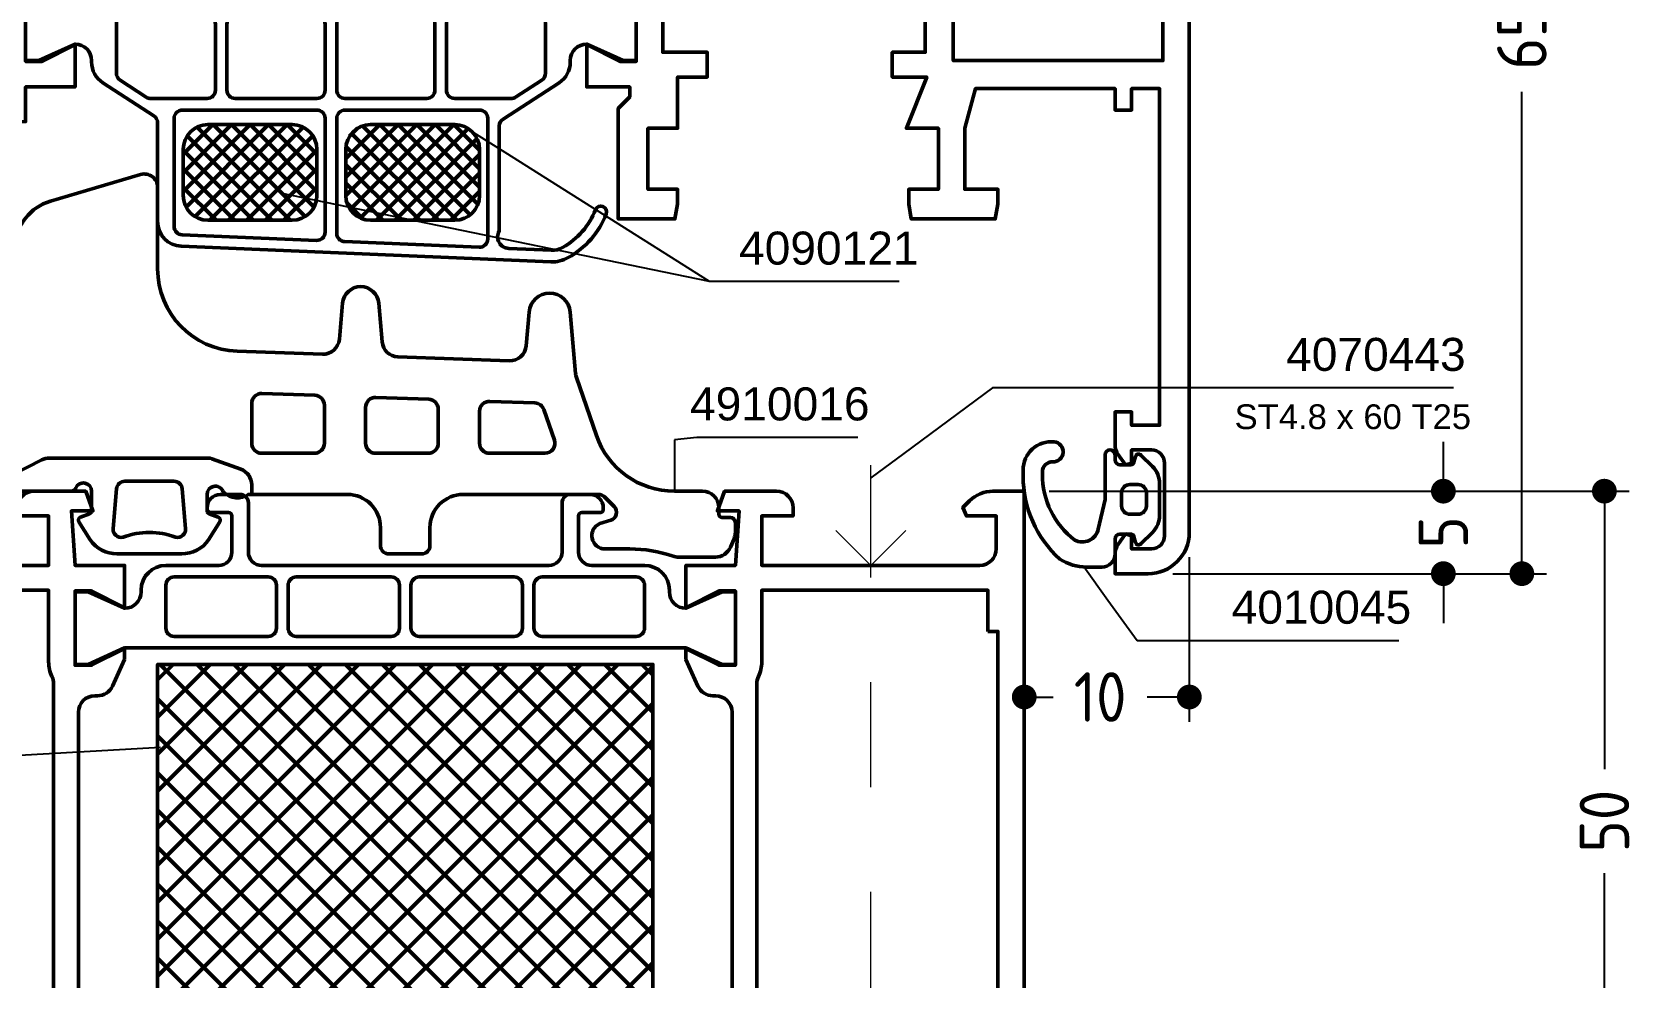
# Model space of a CAD drawing. Header units: millimetres. Extents: x 26 to 187, y 37 to 247.
# Drawn here: x 81.7 to 178.9, y 109.4 to 166.7 of the extents above; entities that cross this region are included whole.
import ezdxf

# ---------------------------------------------------------------- set-up
doc = ezdxf.new("R2010")
doc.units = ezdxf.units.MM
doc.linetypes.add('CENTER', pattern=[50.800000000000004, 31.75, -6.35, 6.35, -6.35])
for name, color, linetype, lineweight in [('AM_5', 3, 'Continuous', 25), ('AM_C', 50, 'Continuous', 50), ('AM_S', 80, 'Continuous', 50), ('Cent3', 70, 'CENTER', 18)]:
    doc.layers.add(name, color=color, linetype=linetype, lineweight=lineweight)
doc.styles.add('HBS_DIMTEXTSTYLE', font='isocp.shx')
doc.styles.add('SWISSL', font='swissl.ttf')
doc.dimstyles.new('Konstruktionsschnitt 1-1$0', dxfattribs={"dimtxt": 3, "dimasz": 1.5, "dimexe": 1.5, "dimexo": 1.5, "dimgap": 1.5, "dimtad": 0, "dimdsep": 46, "dimtxsty": 'HBS_DIMTEXTSTYLE', "dimblk": 'PUNKT', "dimcen": 0, "dimclrd": 3, "dimclre": 3, "dimclrt": 2, "dimadec": 1, "dimazin": 2, "dimtfac": 0.7, "dimtofl": 0, "dimtmove": 0, "dimatfit": 3, "dimfxl": 0, "dimtolj": 1, "dimtzin": 0, "dimarcsym": 0})

# ---------------------------------------------------------------- blocks, each defined once
blk = doc.blocks.new('PUNKT')
at = {"color": 0, "linetype": 'Continuous'}
blk.add_line((-0.5, 0), (-1, 0), dxfattribs=at)
at = {"color": 0, "linetype": 'Continuous', "const_width": 0.5}
blk.add_lwpolyline([(-0.25, 0, 1), (0.25, 0, 1)], format="xyb", close=True, dxfattribs=at)
blk = doc.blocks.new('*D34')
at = {"layer": 'AM_5', "color": 3, "lineweight": -2, "transparency": 16777216}
for p, q in [((152.454406280439, 198.863306918075), (173.3992950561847, 198.863306918075)), ((171.8992950561847, 197.363306918075), (171.8992950561847, 169.6652033368731)), ((171.8992950561847, 135.3633081279042), (171.8992950561847, 163.061411709106)), ((150.754406280439, 133.8633081279042), (173.3992950561847, 133.8633081279042))]:
    blk.add_line(p, q, dxfattribs=at)
at = {"layer": 'AM_5', "color": 3, "lineweight": -2, "transparency": 16777216, "xscale": 1.5, "yscale": 1.5, "zscale": 1.5}
for p, rotation in [((171.8992950561847, 198.863306918075), 90), ((171.8992950561847, 133.8633081279042), 270)]:
    blk.add_blockref('PUNKT', p, dxfattribs=dict(at, rotation=rotation))
at = {"layer": 'AM_5', "color": 2, "transparency": 16777216, "insert": (171.8992950561847, 166.3633075229896), "char_height": 3, "attachment_point": 5, "rotation": 90, "style": 'HBS_DIMTEXTSTYLE'}
blk.add_mtext('\\A1;65', dxfattribs=at)
blk = doc.blocks.new('*D35')
at = {"layer": 'AM_5', "color": 3, "lineweight": -2, "transparency": 16777216}
for p, q in [((167.1426038637933, 140.363306918075), (167.1426038637933, 141.863306918075)), ((143.254406280439, 138.863306918075), (168.6426038637933, 138.863306918075)), ((150.754406280439, 133.8633081279042), (168.6426038637933, 133.8633081279042)), ((167.1426038637933, 132.3633081279042), (167.1426038637933, 130.8633081279042))]:
    blk.add_line(p, q, dxfattribs=at)
at = {"layer": 'AM_5', "color": 3, "lineweight": -2, "transparency": 16777216, "xscale": 1.5, "yscale": 1.5, "zscale": 1.5}
for p, rotation in [((167.1426038637933, 138.863306918075), 270), ((167.1426038637933, 133.8633081279042), 90)]:
    blk.add_blockref('PUNKT', p, dxfattribs=dict(at, rotation=rotation))
at = {"layer": 'AM_5', "color": 2, "transparency": 16777216, "insert": (167.1426038637932, 136.3633075229896), "char_height": 3, "attachment_point": 5, "rotation": 90, "style": 'HBS_DIMTEXTSTYLE'}
blk.add_mtext('\\A1;5', dxfattribs=at)
blk = doc.blocks.new('*D36')
at = {"layer": 'AM_5', "color": 3, "lineweight": -2, "transparency": 16777216}
for p, q in [((141.754406280439, 137.363306918075), (141.754406280439, 124.8878726263552)), ((151.754406280439, 134.8633081279042), (151.754406280439, 124.8878726263552)), ((143.254406280439, 126.3878726263552), (143.5018161809974, 126.3878726263552)), ((150.254406280439, 126.3878726263552), (149.2041783857218, 126.3878726263552))]:
    blk.add_line(p, q, dxfattribs=at)
at = {"layer": 'AM_5', "color": 3, "lineweight": -2, "transparency": 16777216, "xscale": 1.5, "yscale": 1.5, "zscale": 1.5, "rotation": 180}
blk.add_blockref('PUNKT', (141.754406280439, 126.3878726263552), dxfattribs=at)
at = {"layer": 'AM_5', "color": 3, "lineweight": -2, "transparency": 16777216, "xscale": 1.5, "yscale": 1.5, "zscale": 1.5}
blk.add_blockref('PUNKT', (151.754406280439, 126.3878726263552), dxfattribs=at)
at = {"layer": 'AM_5', "color": 2, "transparency": 16777216, "insert": (146.3529972833596, 126.3878726263552), "char_height": 3, "attachment_point": 5, "style": 'HBS_DIMTEXTSTYLE'}
blk.add_mtext('\\A1;10', dxfattribs=at)
blk = doc.blocks.new('*D24')
at = {"layer": 'AM_5', "color": 3, "lineweight": -2, "transparency": 16777216}
for p, q in [((143.254406280439, 138.863306918075), (178.3992950561847, 138.863306918075)), ((176.8992950561847, 137.363306918075), (176.8992950561847, 122.0144880204371)), ((176.8992950561847, 90.36508764360092), (176.8992950561847, 115.7121258157127)), ((143.256185796154, 88.86508764360093), (178.3992950561847, 88.86508764360092))]:
    blk.add_line(p, q, dxfattribs=at)
at = {"layer": 'AM_5', "color": 3, "lineweight": -2, "transparency": 16777216, "xscale": 1.5, "yscale": 1.5, "zscale": 1.5}
for p, rotation in [((176.8992950561847, 138.863306918075), 90), ((176.8992950561847, 88.86508764360092), 270)]:
    blk.add_blockref('PUNKT', p, dxfattribs=dict(at, rotation=rotation))
at = {"layer": 'AM_5', "color": 2, "transparency": 16777216, "insert": (176.8992950561847, 118.863306918075), "char_height": 3, "attachment_point": 5, "rotation": 90, "style": 'HBS_DIMTEXTSTYLE'}
blk.add_mtext('\\A1;50', dxfattribs=at)
blk = doc.blocks.new('*S405')
at = {"layer": 'AM_5', "color": 3}
for p, q in [((61.2191000187301, 121.7399598695111), (86.94220332619805, 123.2093574346397)), ((50.05261908021426, 121.7399598695111), (59.04220348430334, 121.7399598695111)), ((59.04220348430334, 121.7399598695111), (61.2191000187301, 121.7399598695111))]:
    blk.add_line(p, q, dxfattribs=at)
at = {"layer": 'AM_5', "color": 3, "linetype": 'Continuous'}
blk.add_line((86.94220332619805, 123.2093574346397), (89.43813439221418, 123.3519341287227), dxfattribs=at)
at = {"layer": 'AM_5', "color": 2, "insert": (60.18296531239349, 122.7399598695111), "char_height": 2, "attachment_point": 9, "style": 'SWISSL'}
blk.add_mtext('4090113', dxfattribs=at)
blk = doc.blocks.new('*S410')
at = {"layer": 'AM_5', "color": 3}
for p, q in [((121.9144208511373, 142.1232166242784), (120.5640221980726, 141.9784794186824)), ((120.5640221980726, 141.9784794186824), (120.5640221980655, 141.3633080669517)), ((131.6634253491923, 142.1232166242784), (121.9144208511373, 142.1232166242784))]:
    blk.add_line(p, q, dxfattribs=at)
at = {"layer": 'AM_5', "color": 3, "linetype": 'Continuous'}
blk.add_line((120.5640221980655, 141.3633080669517), (120.5640221980365, 138.8633080669517), dxfattribs=at)
at = {"layer": 'AM_5', "color": 2, "insert": (121.5072814252276, 143.1232166242784), "char_height": 2, "attachment_point": 7, "style": 'SWISSL'}
blk.add_mtext('4910016', dxfattribs=at)
blk = doc.blocks.new('*S411')
at = {"layer": 'AM_5', "color": 3, "linetype": 'Continuous'}
blk.add_line((110.3034202048474, 159.3851409643094), (108.1889802278666, 160.7189863765464), dxfattribs=at)
at = {"layer": 'AM_5', "color": 3}
for p, q in [((122.6972099824835, 151.5668061734896), (110.3034202048474, 159.3851409643094)), ((123.8456754265388, 151.5668061734896), (122.6972099824835, 151.5668061734896)), ((134.1769252953444, 151.5668061734896), (123.8456754265388, 151.5668061734896))]:
    blk.add_line(p, q, dxfattribs=at)
at = {"layer": 'AM_5', "color": 2, "insert": (124.476993184007, 152.5668061734896), "char_height": 2, "attachment_point": 7, "style": 'SWISSL'}
blk.add_mtext('4090121', dxfattribs=at)
blk = doc.blocks.new('*S413')
at = {"layer": 'AM_5', "color": 3, "linetype": 'Continuous'}
blk.add_line((146.8249886897532, 132.2465805766421), (145.3552769586092, 134.2689424204619), dxfattribs=at)
at = {"layer": 'AM_5', "color": 3}
for p, q in [((148.6020657156394, 129.8012760352653), (146.8249886897532, 132.2465805766421)), ((157.0482851826006, 129.8012760352653), (148.6020657156394, 129.8012760352653)), ((164.450637649092, 129.8012760352653), (157.0482851826006, 129.8012760352653))]:
    blk.add_line(p, q, dxfattribs=at)
at = {"layer": 'AM_5', "color": 2, "insert": (154.3202914169128, 130.8012760352653), "char_height": 2, "attachment_point": 7, "style": 'SWISSL'}
blk.add_mtext('4010045', dxfattribs=at)
blk = doc.blocks.new('*S414')
at = {"layer": 'AM_5', "color": 3}
for p, q in [((139.8240969964198, 145.1251212279133), (134.4636659373377, 141.1564771306761)), ((155.6176151913222, 145.1251212279133), (139.8240969964198, 145.1251212279133)), ((167.7479614235014, 145.1251212279133), (155.6176151913222, 145.1251212279133))]:
    blk.add_line(p, q, dxfattribs=at)
at = {"layer": 'AM_5', "color": 3, "linetype": 'Continuous'}
blk.add_line((134.4636659373377, 141.1564771306761), (132.454406280439, 139.6689033909378), dxfattribs=at)
at = {"layer": 'AM_5', "color": 2, "insert": (157.6176151913222, 146.1251212279133), "char_height": 2, "attachment_point": 7, "style": 'SWISSL'}
blk.add_mtext('4070443', dxfattribs=at)
blk = doc.blocks.new('ZAHL links')
at = {"layer": 'AM_5', "color": 2, "style": 'SWISSL'}
blk.add_attdef('XXX', (1.84597157883707, -2.499647748309663), '', height=1.5, dxfattribs=at)
blk = doc.blocks.new('WI1910146')
for points in [[(-57.49999995095884, 30.19999683845678), (-57.49999995095885, 29.54999921032937), (-59.49999995095885, 30.54999921032937), (-60.49999995095885, 30.54999921032937), (-60.49999995095885, 26.04999921032937), (-59.49999995095885, 26.04999921032937), (-57.49999995095885, 27.04999921032937), (-57.49999995095884, 24.50000021032935), (-60.49999995095933, 24.5000002102774), (-60.49999995095907, 22.40000021031871), (-61.49757813093789, 22.35084784731526), (-61.69999995095889, 24.40000021032875), (-68.64715231700407, 24.40000021032875), (-68.9384611437994, 22.74790575702935), (-69.52368121758983, 22.72235449679864), (-69.99999995095907, 24.50000021032936), (-69.99999995095907, 26.00000021032936), (-70.09999995095897, 26.37320529108622), (-70.0999999509572, 31.00000021032936), (-74.99999995095884, 31.00000021032936), (-74.99999995095953, 82.00000021032912), (-70.49999995095952, 82.00000021032912), (-70.49999995095952, 79.50000021032912), (-71.49999995095953, 79.50000021032912), (-71.49999995095952, 80.50000021032912), (-72.69999995095952, 80.50000021032912, 0.414213562373095), (-73.49999995095952, 79.70000021032912), (-73.49999995095953, 75.30000021032913, 0.414213562373095), (-72.69999995095952, 74.50000021032912), (-71.49999995095953, 74.50000021032912), (-71.49999995095953, 75.50000021032912), (-70.49999995095953, 75.50000021032912), (-70.49999995095953, 72.00000021032912), (-71.49999995095953, 72.00000021032912), (-71.49999995095953, 73.00000021032912), (-73.19999995095844, 73.00000021032912), (-73.19999995095844, 56.70000021032893, 0.4142135623730951), (-72.19999995095844, 55.70000021032893), (-71.49999995095953, 55.70000021032893), (-71.49999995095953, 56.80000021032884), (-70.49999995095953, 56.80000021032884), (-70.49999995095953, 55.50000021032911), (-57.49999995095954, 55.50000021032911), (-57.49999995095955, 52.9500012103291), (-59.49999995095955, 53.9500012103291), (-60.49999995095955, 53.9500012103291), (-60.49999995095955, 49.4500012103291), (-59.49999995095955, 49.4500012103291), (-57.49999995095955, 50.4500012103291), (-57.49999995095954, 49.80000021032912), (-58.23354674236334, 48.18619729056223, -0.3017418314852713), (-59.17195686369983, 47.60039353977618, 0.4224524972464039), (-60.20000050963412, 46.60078684015736), (-60.20000050963342, 33.39921020862782, 0.4224524972464163), (-59.17195686369898, 32.39960350900911, -0.301741831485311), (-58.23354674236238, 31.81379975822309), (-57.49999995095884, 30.19999683845678)], [(-23.5, 32.4, 0.4142135623730951), (-22.5, 33.4), (-22.5, 47.60000000000002), (-23.49999999999999, 49.8), (-23.49999999999999, 50.45000099999999), (-21.49999999999999, 49.45000099999999), (-20.49999999999999, 49.45000099999999), (-20.49999999999999, 53.95000099999999), (-21.49999999999999, 53.95000099999999), (-23.49999999999999, 52.95000099999999), (-23.49999999999999, 55.50000000000001), (-7.399999999999991, 55.50000000000001), (-7.399999999999991, 58.50000000000001), (-9.29999999999999, 58.50000000000001), (-9.29999999999999, 59.00000000000001, -0.414213562373095), (-8.29999999999999, 60.00000000000001), (-5, 60.00000000000001, -0.4142135623730953), (-4, 59.00000000000001), (-4, 58.50000000000001), (-5.899999999999977, 58.50000000000001), (-5.900000000000004, 55.5), (7.300000000000011, 55.50000000000001, 0.414213562373095), (8.300000000000011, 56.50000000000001), (8.299999999999997, 58.50000000000002), (6.5, 58.50000000000001), (6.28786796564404, 59.01213203435598), (6.689949493661231, 59.41421356237311, -0.1989123673796533), (8.104163056034281, 60.00000000000001), (10, 60.00000000000001), (9.999999999999993, -2.5, -0.414213562373095), (7.499999999999993, -5), (5.5, -5), (5.5, -3.81355337025412, -0.1531018137032125), (5.679029972103066, -3.242582080875302), (6.135444054720999, -2.586327923950797), (6.5, -2.699999999999996), (6.5, -3.5), (7.700000000000003, -3.5, 0.414213562373095), (8.5, -2.699999999999996), (8.5, 1.699999999999996, 0.414213562373095), (7.700000000000003, 2.5), (6.5, 2.500000000000007), (6.5, 1.699999999999996), (6.135444054721084, 1.586327923950684), (5.679029972103066, 2.242582080875302, -0.1531018137032125), (5.5, 2.81355337025412), (5.5, 4.800000000000004), (6.5, 4.800000000000004), (6.5, 4), (8.200000000000003, 3.999999999999993), (8.199999999999996, 24.40000000000001), (6.5, 24.4), (6.500000000000004, 23.1), (5.500000000000004, 23.1), (5.499999999999993, 24.4), (-2.956921938165308, 24.4), (-3.599999999999994, 22), (-3.600000000000001, 18.3), (-1.600000000000001, 18.3), (-1.600000000000001, 17.4), (-1.758694282637617, 16.5), (-6.841305717362387, 16.5), (-7, 17.4), (-7.000000000000007, 18.3), (-5.200000000000003, 18.3), (-5.199999999999999, 22), (-7.142857142857148, 22), (-5.904761904761907, 25.09999999999999), (-8, 25.09999999999999), (-8, 26.59999999999999), (-6, 26.59999999999999), (-6, 30.09999999999999), (-21.89999999999999, 30.09999999999999), (-21.9, 26.59999999999999), (-19.2, 26.59999999999999), (-19.2, 25.09999999999999), (-20.99999999999999, 25.1), (-21, 22), (-22.79999999999999, 22.00000000000001), (-22.8, 18.3), (-21, 18.30000000000001), (-21, 17.4), (-21.15869428263761, 16.5), (-24.6, 16.5), (-24.6, 23.2), (-23.9, 23.89999999999999), (-23.9, 24.5), (-26.5, 24.5), (-26.5, 27.04999857357836), (-24.5, 26.04999857357836), (-23.5, 26.04999857357836), (-23.5, 30.54999857357836), (-24.5, 30.54999857357836), (-26.5, 29.54999857357836), (-26.5, 30.2), (-25.76645320713583, 31.81380294430117, -0.2941076150573527), (-24.85608672967322, 32.39999999999999), (-23.5, 32.4)], [(-57.49999995095954, 52.9000012103291, 0.4142135623730976), (-56.49999995095954, 53.90000121032911), (-56.49999995095954, 54.00000121032907, -0.4142135623730978), (-54.99999995095954, 55.50000121032909), (-25.99999995095955, 55.50000121032909, -0.4142135623730951), (-24.49999995095955, 54.00000121032909), (-24.49999995095955, 53.9000012103291, 0.4142135623731013), (-23.49999995095953, 52.9000012103291), (-23.49999995095953, 52.94978526786751), (-21.49999995095953, 53.95000121032909), (-20.49999995095954, 53.9500012103291), (-20.49999995095954, 49.4500012103291), (-21.49999995095951, 49.45000121032909), (-23.49999995095953, 50.45021715279069), (-23.49999995095953, 50.5000012103291), (-57.49999995095956, 50.5000012103291), (-57.49999995095956, 50.45021715279069), (-59.49999995095957, 49.45000121032909), (-60.49999995095954, 49.4500012103291), (-60.49999995095954, 53.9500012103291), (-59.49999995095956, 53.95000121032909), (-57.49999995095956, 52.94978526786751), (-57.49999995095954, 52.9000012103291)], [(-62.10000027097062, 49.65000002637867), (-62.10000027097061, 53.90000021032875), (-73.39999995095917, 53.90000021032875), (-73.39999995095847, 32.60000021032882), (-69.99999995034311, 32.60000021032882, -0.4142135623730949), (-68.49999995095838, 31.10000021094408), (-68.49999995095838, 26.10000021032875), (-62.1000002709706, 26.1000002103292), (-62.10000027096991, 30.34999954905089, -0.1122810542623815), (-61.8983610871208, 31.23660109050979, 0.1122810542624325), (-61.80000050963341, 31.66908964731925), (-61.80000050963412, 48.33090992810994, 0.1122810542623853), (-61.89836108712146, 48.76339848491922, -0.1122810542623782), (-62.10000027097062, 49.65000002637867)], [(-20.9, 31.8), (-20.9, 47.60061088162539, 0.4070869966207566), (-18.89999999999961, 49.65000126772959), (-18.9, 53.90000000000001), (8.399999999999999, 53.90000000000001), (8.399999999999995, 26.1), (-4.300000000000001, 26.1), (-4.300000000000001, 30.8, 0.4142135623730951), (-5.300000000000001, 31.8), (-20.9, 31.8)], [(-28.1830413984363, 24.75405728065893), (-31.57231946846636, 22.5530343665236, 0.2539676464749431), (-31.79999995095885, 22.13369908255089), (-31.79999995095885, 15.7690171010132, 0.5692474199350438), (-31.22931758314185, 14.70907618833589), (-28.65444698215585, 14.60113989508625, 0.1394526305424512), (-27.96271453438338, 14.76692052911601, 0.1733815797796318), (-25.9760918885583, 17.05448568894196, -1), (-25.3239080133594, 16.8002098683641, -0.1733815797796317), (-27.61956084853504, 14.15680123923189, -0.1394526305424508), (-28.68376461433884, 13.90175410995534), (-51.06282344849384, 14.83986441967315, -0.4019954815223087), (-52.49999995095885, 16.33854824495368), (-52.49999995095885, 22.32852136051014, 0.2539676464749436), (-52.72768043345133, 22.74785664448286), (-55.81695850348139, 24.75405728065893, -0.2539676464749437), (-56.49999995095885, 26.01206313257706), (-56.49999995095885, 26.09999921032936, 0.4142135623730951), (-57.49999995095885, 27.09999921032936), (-57.49999995095885, 27.09999921032936), (-57.49999995095885, 27.09999921032936), (-57.49999995095885, 27.09999921032936), (-59.69999995095884, 26.09999921032936), (-60.49999995095885, 26.09999921032936), (-60.49999995095885, 30.49999921032936), (-59.69999995095884, 30.49999921032937), (-57.49999995095885, 29.49999921032936), (-26.49999995095884, 29.49999921032936), (-24.29999995095884, 30.49999921032937), (-23.49999995095884, 30.49999921032936), (-23.49999995095884, 26.09999921032936), (-24.29999995095884, 26.09999921032936), (-26.49999995095884, 27.09999921032936, 0.4142135623730951), (-27.49999995095884, 26.09999921032936), (-27.49999995095884, 26.01206313257706, -0.2539676464749447), (-28.1830413984363, 24.75405728065893)], [(-53.18679575641916, 23.88066392635665), (-54.77231946846635, 24.91031506415481, -0.2539676464749436), (-54.99999995095885, 25.32965034812752), (-54.99999995095885, 28.29999921032937, -0.4142135623730952), (-54.49999995095885, 28.79999921032937), (-49.49999995095885, 28.79999921032937, -0.4142135623730951), (-48.99999995095885, 28.29999921032937), (-48.99999995095885, 24.29999921032937, -0.4142135623730951), (-49.49999995095885, 23.79999921032937), (-52.91447623891165, 23.79999921032937, -0.1449930994916359), (-53.18679575641916, 23.88066392635665)], [(-48.29999995095883, 28.29999921032937, -0.4142135623730951), (-47.79999995095883, 28.79999921032937), (-42.84999995095885, 28.79999921032937, -0.4142135623730951), (-42.34999995095885, 28.29999921032937), (-42.34999995095885, 24.29999921032937, -0.4142135623730951), (-42.84999995095885, 23.79999921032937), (-47.79999995095883, 23.79999921032937, -0.4142135623730951), (-48.29999995095883, 24.29999921032937), (-48.29999995095883, 28.29999921032937)], [(-41.64999995095884, 28.29999921032937), (-41.64999995095884, 24.29999921032937, 0.4142135623730951), (-41.14999995095884, 23.79999921032937), (-36.19999995095885, 23.79999921032937, 0.4142135623730951), (-35.69999995095885, 24.29999921032937), (-35.69999995095885, 28.29999921032937, 0.4142135623730951), (-36.19999995095885, 28.79999921032937), (-41.14999995095884, 28.79999921032937, 0.4142135623730951), (-41.64999995095884, 28.29999921032937)], [(-30.81320414549853, 23.88066392635665), (-29.22768043345133, 24.91031506415481, 0.2539676464749426), (-28.99999995095884, 25.32965034812752), (-28.99999995095884, 28.29999921032937, 0.4142135623730954), (-29.49999995095884, 28.79999921032937), (-34.49999995095884, 28.79999921032937, 0.4142135623730952), (-34.99999995095884, 28.29999921032937), (-34.99999995095884, 24.29999921032937, 0.4142135623730951), (-34.49999995095884, 23.79999921032937), (-31.08552366300604, 23.79999921032937, 0.1449930994916337), (-30.81320414549853, 23.88066392635665)], [(-42.87094111680384, 15.19708272782959), (-51.02094111680384, 15.53872350373797, -0.4019954815223087), (-51.49999995095885, 16.03828477883148), (-51.49999995095885, 22.59999921032936, -0.4142135623730951), (-50.99999995095885, 23.09999921032936), (-42.84999995095885, 23.09999921032936, -0.4142135623730951), (-42.34999995095885, 22.59999921032936), (-42.34999995095885, 15.69664400292309, -0.4265381210989108), (-42.87094111680384, 15.19708272782959)], [(-41.17094111680384, 15.12582023469532), (-33.02094111680385, 14.78417945878693, 0.426538121098913), (-32.49999995095884, 15.28374073388044), (-32.49999995095884, 22.59999921032936, 0.4142135623730951), (-32.99999995095884, 23.09999921032936), (-41.14999995095884, 23.09999921032936, 0.4142135623730951), (-41.64999995095884, 22.59999921032936), (-41.64999995095885, 15.62538150978883, 0.4019954815223107), (-41.17094111680384, 15.12582023469532)]]:
    blk.add_lwpolyline(points, format="xyb", close=True)
for points in [[(-54.99999995095954, 54.8000012103291), (-48.29999995095955, 54.8000012103291), (-48.29999995095955, 51.20000121032909), (-54.99999995095954, 51.2000012103291), (-54.99999995095954, 54.8000012103291)], [(-47.59999995095954, 54.8000012103291), (-40.84999995095954, 54.80000121032909), (-40.84999995095954, 51.20000121032909), (-47.59999995095954, 51.20000121032909), (-47.59999995095954, 54.8000012103291)], [(-40.14999995095954, 54.8000012103291), (-33.39999995095954, 54.8000012103291), (-33.39999995095954, 51.20000121032909), (-40.14999995095954, 51.2000012103291), (-40.14999995095954, 54.8000012103291)], [(-32.69999995095954, 54.8000012103291), (-25.99999995095954, 54.8000012103291), (-25.99999995095954, 51.20000121032909), (-32.69999995095954, 51.2000012103291), (-32.69999995095954, 54.8000012103291)]]:
    blk.add_lwpolyline(points, close=True)
blk = doc.blocks.new('WI1910148')
for points in [[(20.49999999999999, 39.79999999999998), (20.49999999999998, 40.49999999999998), (18.29999999999999, 39.49999999999997), (17.49999999999998, 39.49999999999997), (17.49999999999999, 43.89999999999998), (18.29999999999999, 43.89999999999998), (20.49999999999999, 42.89999999999998), (20.49999999999999, 45.49999899999997), (17.49999999999999, 45.49999999999983), (17.27926256615403, 48.80000000000002), (18.5856296013484, 48.80000000000001), (18.14886532022895, 50.00000000000001), (15, 50, 0.4142135623730951), (14, 49), (14, 48.5), (15.9, 48.5), (15.9, 45.5), (2.799999999999997, 45.5, -0.4142135623730951), (1.799999999999997, 46.5), (1.799999999999983, 66), (3.500000000000014, 66), (3.5, 65), (4.5, 65), (4.5, 68.5), (3.499999999999986, 68.5), (3.5, 67.5), (2.300000000000008, 67.5, -0.4142135623730964), (1.5, 68.30000000000001), (1.5, 72.7, -0.4142135623730963), (2.299999999999994, 73.5), (3.5, 73.5), (3.5, 72.5), (4.5, 72.5), (4.5, 75), (9.184850993605092e-17, 75), (-9.184850993605146e-17, 1.224646799147353e-16), (1.895836943965691, -2.220446049250313e-16, 0.1989123673796397), (3.310050506338675, 0.5857864376267999), (3.71213203435595, 0.9878679656440176), (3.499999999999999, 1.5), (1.699999999999988, 1.5), (1.699999999999988, 3.5, -0.414213562373095), (2.699999999999989, 4.5), (15.90000000000001, 4.5), (15.89999999999997, 1.5), (14, 1.5), (14, 1, 0.4142135623730951), (15, 0), (18.14886532022897, -6.898236322439022e-15), (18.58562960134843, 1.199999999999989), (17.27926256615406, 1.199999999999982), (17.50000000000001, 4.500000000000171), (20.50000000000001, 4.500001000000027), (20.50000000000001, 7.100000000000024), (18.30000000000001, 6.100000000000023), (17.50000000000001, 6.100000000000023), (17.5, 10.50000000000003), (18.30000000000001, 10.50000000000003), (20.5, 9.500000000000021), (20.50000000000001, 10.19999999999999), (19.76645320713582, 11.81380294430119, 0.2941076150573523), (18.85608672967322, 12.4), (18.7, 12.4, -0.4142135623730951), (17.7, 13.4), (17.7, 36.59999999999999, -0.4142135623730951), (18.7, 37.59999999999999), (18.85608672967322, 37.59999999999999, 0.2941076150573537), (19.76645320713582, 38.18619705569881), (20.49999999999999, 39.79999999999998)], [(54.5, 42.89999999999998), (54.5, 42.9497840575384), (56.5, 43.94999999999998), (57.49999999999999, 43.94999999999999), (57.49999999999999, 39.44999999999999), (56.50000000000001, 39.44999999999998), (54.5, 40.45021594246158), (54.5, 40.49999999999999), (20.49999999999998, 40.49999999999999), (20.49999999999998, 40.45021594246158), (18.49999999999996, 39.44999999999998), (17.49999999999999, 39.44999999999999), (17.49999999999999, 43.94999999999999), (18.49999999999998, 43.94999999999998), (20.49999999999998, 42.9497840575384), (20.49999999999998, 42.89999999999999, 0.4142135623730951), (21.49999999999998, 43.89999999999999), (21.49999999999998, 43.99999999999999, -0.4142135623730951), (22.99999999999998, 45.49999999999999), (26.19999999999997, 45.49999999999999, 0.4142135623730954), (26.99999999999997, 46.29999999999999), (26.99999999999997, 48.49999999999999, 0.4142135623730945), (26.79999999999997, 48.69999999999998), (25.69999999999997, 48.69999999999998, -0.4142135623730944), (25.49999999999997, 48.89999999999998), (25.49999999999997, 48.99999999999999, -0.4142135623730933), (26.29999999999997, 49.79999999999998), (27.49999999999997, 49.79999999999998, -0.414213562373094), (27.99999999999997, 49.29999999999998), (27.99999999999997, 46.29999999999999, 0.4142135623730955), (28.79999999999997, 45.49999999999999), (46.19999999999996, 45.49999999999999, 0.4142135623730954), (46.99999999999996, 46.29999999999999), (46.99999999999997, 49.29999999999998, -0.4142135623730945), (47.49999999999997, 49.79999999999998), (48.69999999999996, 49.79999999999998, -0.4142135623730963), (49.49999999999996, 48.99999999999999), (49.49999999999997, 48.89999999999999, -0.4142135623731066), (49.29999999999997, 48.69999999999998), (48.19999999999996, 48.69999999999998, 0.4142135623730938), (47.99999999999996, 48.49999999999999), (47.99999999999997, 46.29999999999998, 0.414213562373095), (48.79999999999997, 45.49999999999999), (51.99999999999996, 45.49999999999999, -0.4142135623730951), (53.49999999999996, 43.99999999999999), (53.49999999999996, 43.89999999999999, 0.4142135623730951), (54.5, 42.89999999999998)], [(54.49999999999999, 39.79999999999998), (54.49999999999999, 40.49999999999998), (56.69999999999998, 39.49999999999997), (57.49999999999999, 39.49999999999997), (57.49999999999999, 43.89999999999998), (56.69999999999998, 43.89999999999998), (54.49999999999999, 42.89999999999998), (54.49999999999999, 45.49999899999997), (57.49999999999999, 45.49999999999983), (57.72073743384594, 48.80000000000002), (56.41437039865157, 48.80000000000001), (56.85113467977102, 50.00000000000001), (59.99999999999997, 50, -0.4142135623730949), (60.99999999999997, 49), (60.99999999999997, 48.5), (59.09999999999999, 48.5), (59.09999999999996, 45.5), (72.29999999999998, 45.5, 0.4142135623730951), (73.29999999999998, 46.5), (73.29999999999998, 48.5), (71.49999999999997, 48.5), (71.28786796564403, 49.01213203435599), (71.6899494936613, 49.4142135623732, -0.1989123673796395), (73.10416305603428, 50), (74.99999999999997, 50), (74.99999999999997, 0), (73.10416305603428, 0, -0.1989123673796384), (71.6899494936613, 0.585786437626794), (71.28786796564403, 0.9878679656440141), (71.49999999999997, 1.5), (73.29999999999998, 1.5), (73.29999999999998, 3.5, 0.4142135623730951), (72.29999999999998, 4.5), (59.09999999999996, 4.5), (59.09999999999999, 1.5), (60.99999999999997, 1.5), (60.99999999999997, 1, -0.4142135623730953), (59.99999999999997, 0), (56.85113467977101, -7.105427357601002e-15), (56.41437039865156, 1.199999999999989), (57.72073743384593, 1.199999999999982), (57.49999999999998, 4.500000000000171), (54.49999999999998, 4.500001000000026), (54.49999999999998, 7.100000000000023), (56.69999999999997, 6.100000000000023), (57.49999999999998, 6.100000000000023), (57.49999999999999, 10.50000000000003), (56.69999999999997, 10.50000000000003), (54.49999999999999, 9.500000000000021), (54.49999999999999, 10.20000000000002), (55.23354679286415, 11.81380294430118, -0.2941076150573527), (56.14391327032675, 12.4), (56.29999999999997, 12.4, 0.4142135623730951), (57.29999999999997, 13.4), (57.29999999999997, 36.59999999999999, 0.4142135623730951), (56.29999999999997, 37.59999999999999), (56.14391327032675, 37.59999999999999, -0.2941076150573532), (55.23354679286415, 38.18619705569881), (54.49999999999999, 39.79999999999998)], [(22.99999999999996, 41.69999999999998), (22.99999999999996, 44.29999999999998, -0.4142135623730951), (23.49999999999996, 44.79999999999998), (29.19999999999996, 44.79999999999998, -0.4142135623730945), (29.69999999999996, 44.29999999999999), (29.69999999999997, 41.69999999999998, -0.4142135623730955), (29.19999999999997, 41.19999999999998), (23.49999999999996, 41.19999999999998, -0.4142135623730951), (22.99999999999996, 41.69999999999998)], [(30.39999999999996, 41.69999999999998), (30.39999999999997, 44.29999999999999, -0.4142135623730945), (30.89999999999997, 44.79999999999998), (36.64999999999996, 44.79999999999998, -0.4142135623730945), (37.14999999999996, 44.29999999999999), (37.14999999999997, 41.69999999999998, -0.4142135623730955), (36.64999999999997, 41.19999999999998), (30.89999999999996, 41.19999999999998, -0.4142135623730955), (30.39999999999996, 41.69999999999998)], [(44.59999999999997, 41.69999999999998, -0.4142135623730945), (44.09999999999997, 41.19999999999998), (38.34999999999997, 41.19999999999998, -0.4142135623730946), (37.84999999999997, 41.69999999999998), (37.84999999999997, 44.29999999999998, -0.4142135623730955), (38.34999999999997, 44.79999999999998), (44.09999999999997, 44.79999999999998, -0.4142135623730951), (44.59999999999997, 44.29999999999998), (44.59999999999997, 41.69999999999998)], [(45.29999999999997, 41.69999999999998), (45.29999999999997, 44.29999999999998, -0.4142135623730958), (45.79999999999997, 44.79999999999998), (51.49999999999997, 44.79999999999998, -0.4142135623730951), (51.99999999999997, 44.29999999999998), (51.99999999999997, 41.69999999999998, -0.414213562373095), (51.49999999999997, 41.19999999999998), (45.79999999999997, 41.19999999999998, -0.4142135623730951), (45.29999999999997, 41.69999999999998)], [(2.199999999999999, 41.5), (1.599999999999999, 41.5), (1.599999999999999, 8.5), (2.200000000000003, 8.5), (2.200000000000002, 6), (15.9, 5.999999999999999), (15.9, 10.35000000000002, -0.1122811000652539), (16.10163934426229, 11.23660187588394, 0.1122811000652542), (16.2, 11.66909059582731), (16.2, 38.33090940417269, 0.112281100065254), (16.10163934426229, 38.76339812411607, -0.1122811000652529), (15.9, 39.64999999999998), (15.9, 44), (2.200000000000003, 44), (2.199999999999999, 41.5)], [(72.79999999999997, 41.5), (73.39999999999998, 41.5), (73.39999999999998, 8.5), (72.79999999999997, 8.5), (72.79999999999997, 6), (59.09999999999997, 6), (59.09999999999997, 10.35000000000002, 0.1122811000652542), (58.89836065573768, 11.23660187588393, -0.1122811000652535), (58.79999999999998, 11.6690905958273), (58.79999999999997, 38.33090940417269, -0.1122811000652536), (58.89836065573768, 38.76339812411607, 0.1122811000652541), (59.09999999999997, 39.65), (59.09999999999997, 44), (72.79999999999997, 44), (72.79999999999997, 41.5)], [(54.5, 7.100000000000002), (54.5, 7.050215942461587), (56.5, 6.050000000000006), (57.49999999999999, 6.050000000000002), (57.49999999999999, 10.55), (56.50000000000001, 10.55000000000001), (54.5, 9.549784057538414), (54.5, 9.500000000000004), (20.49999999999998, 9.500000000000007), (20.49999999999998, 9.549784057538417), (18.49999999999996, 10.55000000000001), (17.49999999999999, 10.55000000000001), (17.49999999999999, 6.050000000000007), (18.49999999999998, 6.050000000000011), (20.49999999999998, 7.050215942461591), (20.49999999999998, 7.100000000000001, -0.4142135623730951), (21.49999999999998, 6.100000000000001), (21.49999999999998, 6.000000000000007, 0.4142135623730951), (22.99999999999998, 4.500000000000006), (26.19999999999997, 4.500000000000004, -0.4142135623730954), (26.99999999999997, 3.700000000000005), (26.99999999999997, 1.50000000000001, -0.4142135623730945), (26.79999999999997, 1.30000000000001), (25.69999999999997, 1.300000000000008, 0.4142135623730944), (25.49999999999997, 1.100000000000008), (25.49999999999997, 0.9999999999999991, 0.4142135623730933), (26.29999999999997, 0.2000000000000046), (27.49999999999997, 0.2000000000000082, 0.414213562373094), (27.99999999999996, 0.7000000000000082), (27.99999999999997, 3.700000000000005, -0.4142135623730955), (28.79999999999997, 4.500000000000005), (46.19999999999996, 4.500000000000002, -0.4142135623730954), (46.99999999999996, 3.700000000000002), (46.99999999999997, 0.7000000000000055, 0.4142135623730945), (47.49999999999997, 0.2000000000000064), (48.69999999999996, 0.2000000000000028, 0.4142135623730963), (49.49999999999996, 1.000000000000004), (49.49999999999997, 1.099999999999998, 0.4142135623731066), (49.29999999999997, 1.300000000000006), (48.19999999999996, 1.300000000000008, -0.4142135623730938), (47.99999999999996, 1.500000000000007), (47.99999999999997, 3.700000000000003, -0.414213562373095), (48.79999999999997, 4.500000000000002), (51.99999999999996, 4.500000000000003, 0.4142135623730951), (53.49999999999996, 6.000000000000003), (53.49999999999996, 6.099999999999997, -0.4142135623730951), (54.5, 7.100000000000002)], [(22.99999999999996, 8.30000000000001), (22.99999999999996, 5.700000000000006, 0.4142135623730951), (23.49999999999996, 5.200000000000006), (29.19999999999996, 5.200000000000005, 0.4142135623730945), (29.69999999999996, 5.700000000000005), (29.69999999999997, 8.300000000000008, 0.4142135623730955), (29.19999999999997, 8.800000000000008), (23.49999999999996, 8.80000000000001, 0.4142135623730951), (22.99999999999996, 8.30000000000001)], [(30.39999999999996, 8.300000000000008), (30.39999999999997, 5.700000000000004, 0.4142135623730945), (30.89999999999997, 5.200000000000005), (36.64999999999996, 5.200000000000005, 0.4142135623730945), (37.14999999999996, 5.700000000000003), (37.14999999999997, 8.300000000000008, 0.4142135623730955), (36.64999999999997, 8.800000000000008), (30.89999999999996, 8.800000000000008, 0.4142135623730955), (30.39999999999996, 8.300000000000008)], [(44.59999999999997, 8.300000000000008, 0.4142135623730945), (44.09999999999997, 8.800000000000006), (38.34999999999997, 8.800000000000008, 0.4142135623730946), (37.84999999999997, 8.300000000000008), (37.84999999999997, 5.700000000000005, 0.4142135623730955), (38.34999999999997, 5.200000000000004), (44.09999999999997, 5.200000000000003, 0.4142135623730951), (44.59999999999997, 5.700000000000003), (44.59999999999997, 8.300000000000008)], [(45.29999999999997, 8.300000000000006), (45.29999999999997, 5.700000000000005, 0.4142135623730958), (45.79999999999997, 5.200000000000003), (51.49999999999997, 5.200000000000003, 0.4142135623730951), (51.99999999999997, 5.700000000000002), (51.99999999999997, 8.300000000000006, 0.414213562373095), (51.49999999999997, 8.800000000000006), (45.79999999999997, 8.800000000000006, 0.4142135623730951), (45.29999999999997, 8.300000000000006)]]:
    blk.add_lwpolyline(points, format="xyb", close=True)
blk = doc.blocks.new('WI4010045')
blk.add_lwpolyline([(-5.564915246693262, 6.280082776663853, -0.447386686428311), (-3.692470928345303, 7.988733826942529, -0.9683881189665294), (-3.776827520871707, 6.777774922003552, 0.4252200773265467), (-4.399281376784872, 6.178195215580267), (-4.399281376784872, 6.021445659787467, 0.2330842201671567), (-2.441989520542238, 2.032631358393196), (-2.441989520542238, 2.032631358393196, 0.4870377928411302), (-1.015631053789777, 2.69970411790586), (-0.6000000000000245, 4.49999999999951), (-0.5999999999999961, 7.199999999999484, -0.9999999999999999), (-1.77635683940025e-15, 7.199999999999484), (-1.77635683940025e-15, 6.899999999999487, 0.414213562373095), (0.2999999999999954, 6.59999999999949), (0.9465346024042258, 6.59999999999949, 0.3394542588633635), (1.139719767662042, 6.748236190978979), (1.23444720741824, 7.101763809019992, -0.5773502691896277), (1.569053728913344, 7.191421356236795), (2.260660171779859, 6.49981491337028, -0.1989123673796597), (2.700000000000044, 5.43915474159045), (2.700000000000044, 3.560845258408513, -0.1989123675928785), (2.260660171779859, 2.500185086628683), (1.569053728913344, 1.808578643762182, -0.577350269189614), (1.23444720741824, 1.898236190978984), (1.139719767662042, 2.251763809019998, 0.3394542588633635), (0.9465346024042258, 2.399999999999487), (0.2999999999999954, 2.399999999999487, 0.414213562373095), (-1.77635683940025e-15, 2.09999999999949), (-1.77635683940025e-15, 1.199999999999484, -0.4142135626133903), (-0.7999999999999989, 0.3999999999994941), (-1.715352255534286, 0.399999999999487, -0.1443583689683388), (-3.343007322552625, 0.8799327424030778, -0.2112017626411331), (-5.568247473315127, 5.912988933219872), (-5.567279610540526, 6.027752741639667, 0.007248180377517588), (-5.565004592833576, 6.297511743767679)], format="xyb")
blk.add_lwpolyline([(0.900000000000091, 3.599999999999724), (1.400000000000091, 3.599999999999724, 0.4142135623730951), (1.900000000000091, 4.099999999999724), (1.900000000000091, 4.899999999999721, 0.4142135623730951), (1.400000000000091, 5.399999999999721), (0.900000000000091, 5.399999999999721, 0.4142135623730951), (0.4000000000000909, 4.899999999999721), (0.4000000000000909, 4.099999999999724, 0.4142135623730951), (0.900000000000091, 3.599999999999724)], format="xyb", close=True)
blk = doc.blocks.new('WI4090113')
h = blk.add_hatch()
h.set_pattern_fill('ANSI37', color=256, scale=0.5)
h.set_pattern_definition([(45, (0, 0), (-1.122532015133644, 1.122532015133644), []), (135, (0, 0), (-1.122532015133644, -1.122532015133644), [])])
h.paths.add_polyline_path([(30, 0), (30, 28.99999999999999), (0, 29), (0, -1.77635683940025e-15)])
blk.add_lwpolyline([(30, 0), (0, 0), (0, 29), (30, 28.99999999999999), (30, 0)], close=True)
blk = doc.blocks.new('WI4090121')
h = blk.add_hatch()
h.set_pattern_fill('ANSI37', color=256, scale=0.25, style=0)
h.set_pattern_definition([(45, (0, 0), (-0.561266007566822, 0.5612660075668221), []), (135, (0, 0), (-0.5612660075668221, -0.561266007566822), [])])
h.paths.add_polyline_path([(-1.5, 0), (-6.6, 0, 0.4142135623730951), (-8.1, -1.5), (-8.1, -4.3, 0.4142135623730951), (-6.6, -5.8), (-1.5, -5.8, 0.4142135623730951), (0, -4.3), (0, -1.5, 0.4142135623730951)])
blk.add_lwpolyline([(-1.5, -5.8), (-6.6, -5.8, -0.4142135623730951), (-8.1, -4.3), (-8.1, -1.5, -0.4142135623730951), (-6.6, -2.220446049250313e-16), (-1.5, -2.220446049250313e-16, -0.4142135623730951), (0, -1.5), (-2.220446049250313e-16, -4.3, -0.4142135623730951), (-1.5, -5.8)], format="xyb", close=True)
blk = doc.blocks.new('WI4910016')
for points in [[(-1.136679116953374, 14.87899076634293, -0.3152987888789829), (1.005654725035164, 17.57232385558541), (6.472780741215459, 19.19181449839914, -0.5013114133714209), (7.500000000002899, 18.42476077900519), (7.500000000002899, 13.47267861439426, 0.4040262258351564), (12.32550251649039, 8.47572447929878), (17.48166915373854, 8.29566717269839, 0.3989595459737191), (18.51276334853277, 9.20790225696982), (18.70418583209785, 11.39587125604291, -0.9163311740174216), (20.89581416790064, 11.39587125604293), (21.10123195807107, 9.04793517047759, 0.3788661086953132), (22.0625271594603, 8.135700086206146), (28.79465184130261, 7.900609112001835, 0.3989595459737204), (29.82574603609686, 8.812844196273279), (30.00475662738592, 10.8589446174555, -0.9163311740174271), (32.49524337261529, 10.8589446174555), (32.82215590554856, 7.122317267599943, 0.06116262015048707), (32.87283202804099, 6.883904855890439), (34.08202303965894, 3.372159166761726, 0.3201025236977664), (38.8096159175975, -6.095249460713603e-08), (40.50000000001205, -6.097906890545346e-08, -0.4142135623696955), (41.50000000000004, -1.000000060978671), (41.50000000000004, -1.400000060993541, 0.4142135623730326), (41.69999999999987, -1.600000060993416), (42.20000000000033, -1.60000006099353, -0.4142135623730291), (42.50000000000004, -1.900000060993314), (42.50000000000004, -2.496547761569687, -0.1006947051834363), (42.42050485345248, -2.887278890058962), (42.20680203118431, -3.390731189482668, -0.3009658391327203), (41.28629717773188, -4.000000060993397), (39.06079623951524, -4.000000060993475, -0.08392022209592413), (38.73212512096381, -3.944444498655198, 0.08392022209591653), (36.10275617255266, -3.499999999949015), (34.59999916764906, -3.499999999949015, -0.8142009468140794), (34.28240969947741, -1.965740556900137), (34.94566077720563, -1.763759108269909, 0.5661346104494733), (35.15355255824232, -0.9318933767304785), (34.56810579088935, -0.3464466093774874, 0.1989123673355407), (34.21455240038095, -0.1999999999707569), (25.99999839040841, -0.1999999985761818, 0.414213562422819), (23.99999839006909, -2.199999998575954), (23.99999839006909, -3.299999999846879, -0.414213562373095), (23.49999839006909, -3.799999999846879), (21.49999839006908, -3.799999999846879, -0.414213562373095), (20.99999839006908, -3.299999999846879), (20.99999839006908, -2.199999990925065, 0.4142135627586798), (18.99999838743604, -0.199999990924951), (13.00000000000267, -0.1999999985604575, -0.3467168432097908), (11.5193212987754, -0.07859709538502102, -0.09555894161946074), (11.45228733410381, 0.01315761182065955, 0.8009079483631292), (10.50000000000267, -0.1999999998467885), (10.50000000000267, -1.187164445723198, 0.3152987888789802), (10.63159597133755, -1.37510296988038), (11.16840402866532, -1.570485124261957, -0.4778012949049088), (11.26932390947671, -1.864863366943702), (10.59245638722427, -2.947152872550202, -0.2446984432288889), (8.954152298647557, -3.799999999846879), (5.045847701351221, -3.799999999846879, -0.2446984432290575), (3.407543612773225, -2.94715287254888), (2.730676090508837, -1.864863366549557), (2.730676090508837, -1.864863366549557, -0.4778012948621044), (2.831595971335048, -1.570485123891416), (3.368404028667811, -1.375102969508028, 0.3152987888789829), (3.500000000002672, -1.187164445350845), (3.500000000002672, 1.530011672912224e-10, 0.8241582288019689), (2.536487594558537, 0.1875000001530722, -0.3056146845807305), (2.258380151292485, 1.530722215647984e-10), (-0.9999999999998082, 1.530722215647984e-10, -0.4142135623730949), (-1.299999999999812, 0.3000000001530694), (-1.360367047554938, 11.22117894981868)], [(13.19999999999887, 2.900000003504303), (13.19999999999887, 5.322344305234658, -0.4244748162096047), (13.82093969802037, 5.921978801446119), (17.0209396980204, 5.810232339072517, -0.404026225835162), (17.5999999999989, 5.210597842861052), (17.59999999999887, 2.900000003010391, -0.4142135624182964), (16.99999999990628, 2.300000003010421), (13.79999999990631, 2.300000003504223, -0.4142135623278975)], [(20.09999999999887, 2.900000002917793), (20.09999999999887, 5.0813909957416, -0.4244748162096047), (20.72093969802036, 5.681025491953054), (23.92093969802035, 5.569279029579466, -0.4040262258351568), (24.49999999999885, 4.969644533368008), (24.49999999999885, 2.900000002917793, -0.4142135623730945), (23.89999999999885, 2.300000002917827), (20.69999999999884, 2.300000002917827, -0.4142135623730943)], [(30.96597636595946, 2.300000002917827), (27.59999999999884, 2.300000002917884, -0.4142135623730948), (26.99999999999885, 2.900000002917906), (26.99999999999885, 4.840437686248542, -0.4244748162096047), (27.62093969802034, 5.44007218246), (30.35160379864367, 5.344715290842743, -0.3105082534628316), (30.89797524598175, 4.940421687305577), (31.53328751131906, 3.09534089559212, -0.5150338432752337)], [(4.801902650953082, -2.25642212862607), (4.801902650953082, -2.256422128626067, 0.5077700474453308), (5.409756097559978, -2.787804878048689, -0.1809815950920264), (8.59024390243809, -2.787804878048686, 0.5077700477033164), (9.198097349044986, -2.25642212862607), (8.988124556582818, 0.1435778713740241, 0.3888787318529895), (8.490027207536798, 0.6000000000001933), (5.509972792460815, 0.6000000000001933, 0.3888787318529902), (5.011875443416159, 0.1435778713740206)]]:
    blk.add_lwpolyline(points, format="xyb", close=True)
blk.add_lwpolyline([(-1.29999999999982, 1.000000000152902), (0.4888543820223532, 1.894427191027262, -0.1164338214503584), (0.9360679774676157, 2), (10.61183650964588, 2, -0.08748866352592408), (10.78284658130871, 1.969846310392953), (12.54202014332578, 1.32955949691069, -0.3152987888789834), (13.20000000000011, 0.3898668761247883), (13.19999999999914, -0.1999999985604539)], format="xyb")

msp = doc.modelspace()

# ---------------------------------------------------------------- linework, layer by layer
at = {"layer": 'AM_5'}
msp.add_line((122.6972099824835, 151.5668061734896), (96.7074753586158, 156.9177044824038), dxfattribs=at)
at = {"layer": 'Cent3'}
for p, q in [((132.454406280439, 82.83124743461175), (132.454406280439, 140.4381601994809)), ((132.454406280439, 134.3633081279042), (130.3330859368793, 136.4846284714638)), ((132.454406280439, 134.3633081279042), (134.5757266239986, 136.4846284714638))]:
    msp.add_line(p, q, dxfattribs=at)

# ---------------------------------------------------------------- block references
at = {"layer": 'AM_5'}
for name in ['*S411', '*S414', '*S410', '*S413', '*S405']:
    msp.add_blockref(name, (0, 0), dxfattribs=at)
msp.add_blockref('ZAHL links', (152.6503323387647, 145.1251212279133), dxfattribs=at).add_auto_attribs({'XXX': 'ST4.8 x 60 T25'})
at = {"layer": 'AM_C'}
for name, p in [('WI4090121', (98.90440632948011, 161.0824501224847)), ('WI4090121', (108.7544063294801, 161.0824501224847)), ('WI4910016', (81.75440628043899, 138.8633081279042)), ('WI4010045', (147.254406280439, 133.8633081279042)), ('WI4090113', (89.25440628043897, 99.36330812790422))]:
    msp.add_blockref(name, p, dxfattribs=at)
at = {"layer": 'AM_S'}
for name, p in [('WI1910146', (141.754406280439, 138.8633081279042)), ('WI1910148', (66.75440628043899, 88.86330812790422))]:
    msp.add_blockref(name, p, dxfattribs=at)

# ---------------------------------------------------------------- dimensions: what is measured, and where the dimension line sits
at = {"layer": 'AM_5'}
dim = msp.add_linear_dim(base=(171.8992950561847, 133.8633081279042), p1=(150.954406280439, 198.863306918075), p2=(149.254406280439, 133.8633081279042), angle=90, dimstyle='Konstruktionsschnitt 1-1$0', override={"dimscale": 1}, dxfattribs=at)
dim.commit()
dim.dimension.update_dxf_attribs({"geometry": '*D34', "text_midpoint": (171.8992950561847, 166.3633075229896)})
for base, p2, picture, middle in [((167.1426038637933, 133.8633081279042), (149.254406280439, 133.8633081279042), '*D35', (167.1426038637932, 136.3633075229896)), ((176.8992950561847, 88.86508764360092), (141.756185796154, 88.86508764360093), '*D24', (176.8992950561847, 118.863306918075))]:
    dim = msp.add_linear_dim(base=base, p1=(141.754406280439, 138.863306918075), p2=p2, angle=90, dimstyle='Konstruktionsschnitt 1-1$0', override={"dimscale": 1}, dxfattribs=at)
    dim.commit()
    dim.dimension.update_dxf_attribs({"geometry": picture, "text_midpoint": middle, "dimtype": 160})
dim = msp.add_linear_dim(base=(141.754406280439, 126.3878726263552), p1=(151.754406280439, 136.3633081279042), p2=(141.754406280439, 138.863306918075), dimstyle='Konstruktionsschnitt 1-1$0', override={"dimscale": 1}, dxfattribs=at)
dim.commit()
dim.dimension.update_dxf_attribs({"geometry": '*D36', "text_midpoint": (146.3529972833596, 126.3878726263552), "dimtype": 160})

doc.saveas('drawing.dxf')
